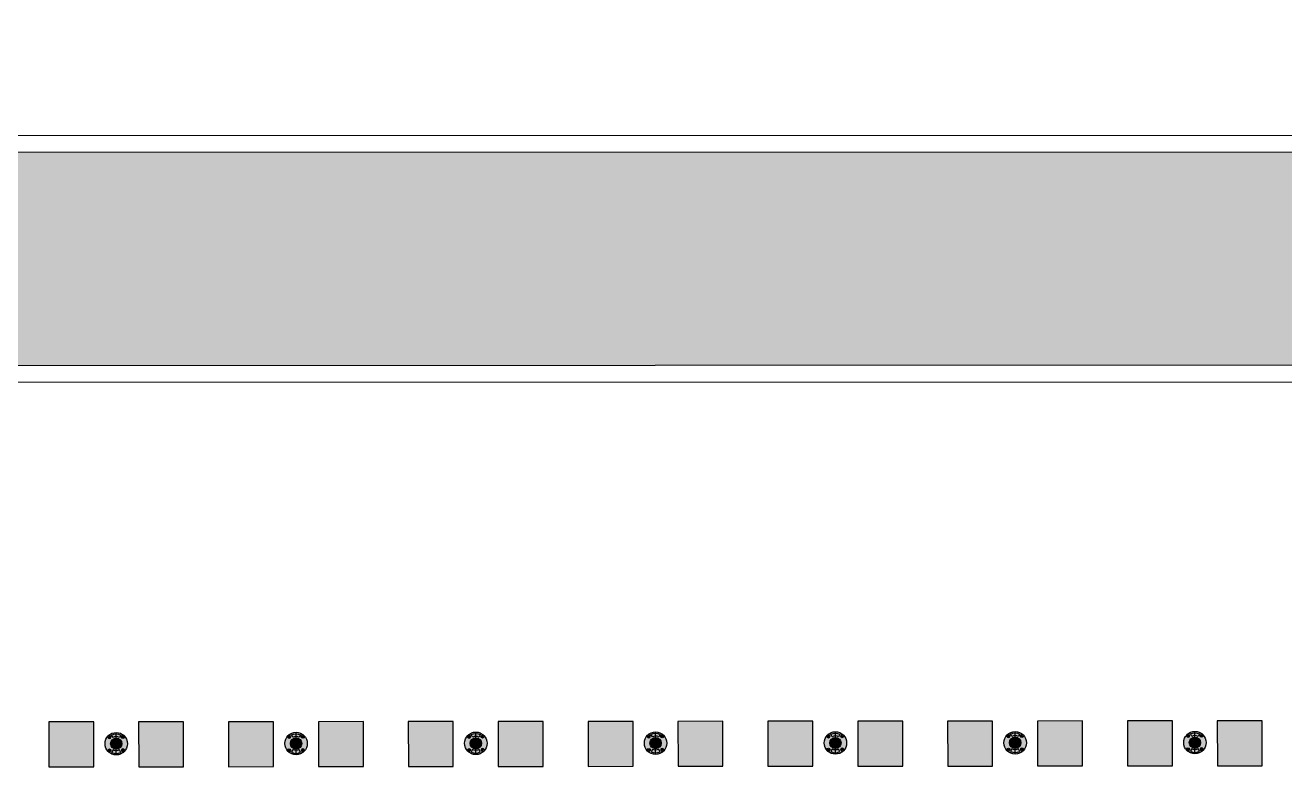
# Model space of a CAD drawing. Header units: metres. Extents: x 668617 to 675126, y 2286318 to 2293677.
# Drawn here: x 669342.16 to 669353.37, y 2287207.28 to 2287213.88 of the extents above; entities that cross this region are included whole.
import ezdxf

# ---------------------------------------------------------------- set-up
doc = ezdxf.new("R2010")
doc.units = ezdxf.units.M
doc.header["$MEASUREMENT"] = 0
for name, color, linetype in [('CU_VEGETACION', 54, 'Continuous'), ('DMTG-B-CuadrosVerdes', 94, 'Continuous'), ('DMTG-M-VIALETON', 92, 'Continuous'), ('DMTG-PB-BANQUETAS', 251, 'Continuous')]:
    doc.layers.add(name, color=color, linetype=linetype)

# ---------------------------------------------------------------- blocks, each defined once
blk = doc.blocks.new('*U119')
h = blk.add_hatch(color=256)
h.dxf.hatch_style = 1
h.paths.add_polyline_path([(44.824, 4.253), (45.224, 4.253), (45.224, 4.653), (44.824, 4.653)])
h = blk.add_hatch(color=256)
h.dxf.hatch_style = 1
h.paths.add_polyline_path([(44.824, 4.253), (45.224, 4.253), (45.224, 4.653), (44.824, 4.653)])
h = blk.add_hatch(color=256)
h.dxf.hatch_style = 1
h.paths.add_polyline_path([(45.624, 4.253), (46.024, 4.253), (46.024, 4.653), (45.624, 4.653)])
h = blk.add_hatch(color=256)
h.dxf.hatch_style = 1
h.paths.add_polyline_path([(45.624, 4.253), (46.024, 4.253), (46.024, 4.653), (45.624, 4.653)])
h = blk.add_hatch(color=256)
h.dxf.hatch_style = 1
h.paths.add_polyline_path([(46.424, 4.253), (46.824, 4.253), (46.824, 4.653), (46.424, 4.653)])
h = blk.add_hatch(color=256)
h.dxf.hatch_style = 1
h.paths.add_polyline_path([(46.424, 4.253), (46.824, 4.253), (46.824, 4.653), (46.424, 4.653)])
h = blk.add_hatch(color=256)
h.dxf.hatch_style = 1
h.paths.add_polyline_path([(47.224, 4.253), (47.624, 4.253), (47.624, 4.653), (47.224, 4.653)])
h = blk.add_hatch(color=256)
h.dxf.hatch_style = 1
h.paths.add_polyline_path([(47.224, 4.253), (47.624, 4.253), (47.624, 4.653), (47.224, 4.653)])
h = blk.add_hatch(color=256)
h.dxf.hatch_style = 1
h.paths.add_polyline_path([(48.024, 4.253), (48.424, 4.253), (48.424, 4.653), (48.024, 4.653)])
h = blk.add_hatch(color=256)
h.dxf.hatch_style = 1
h.paths.add_polyline_path([(48.024, 4.253), (48.424, 4.253), (48.424, 4.653), (48.024, 4.653)])
h = blk.add_hatch(color=256)
h.dxf.hatch_style = 1
h.paths.add_polyline_path([(48.824, 4.253), (49.224, 4.253), (49.224, 4.653), (48.824, 4.653)])
h = blk.add_hatch(color=256)
h.dxf.hatch_style = 1
h.paths.add_polyline_path([(48.824, 4.253), (49.224, 4.253), (49.224, 4.653), (48.824, 4.653)])
h = blk.add_hatch(color=256)
h.dxf.hatch_style = 1
h.paths.add_polyline_path([(49.624, 4.253), (50.024, 4.253), (50.024, 4.653), (49.624, 4.653)])
h = blk.add_hatch(color=256)
h.dxf.hatch_style = 1
h.paths.add_polyline_path([(49.624, 4.253), (50.024, 4.253), (50.024, 4.653), (49.624, 4.653)])
h = blk.add_hatch(color=256)
h.dxf.hatch_style = 1
h.paths.add_polyline_path([(50.424, 4.253), (50.824, 4.253), (50.824, 4.653), (50.424, 4.653)])
h = blk.add_hatch(color=256)
h.dxf.hatch_style = 1
h.paths.add_polyline_path([(50.424, 4.253), (50.824, 4.253), (50.824, 4.653), (50.424, 4.653)])
h = blk.add_hatch(color=256)
h.dxf.hatch_style = 1
h.paths.add_polyline_path([(51.224, 4.253), (51.624, 4.253), (51.624, 4.653), (51.224, 4.653)])
h = blk.add_hatch(color=256)
h.dxf.hatch_style = 1
h.paths.add_polyline_path([(51.224, 4.253), (51.624, 4.253), (51.624, 4.653), (51.224, 4.653)])
h = blk.add_hatch(color=256)
h.dxf.hatch_style = 1
h.paths.add_polyline_path([(52.024, 4.253), (52.424, 4.253), (52.424, 4.653), (52.024, 4.653)])
h = blk.add_hatch(color=256)
h.dxf.hatch_style = 1
h.paths.add_polyline_path([(52.024, 4.253), (52.424, 4.253), (52.424, 4.653), (52.024, 4.653)])
h = blk.add_hatch(color=256)
h.dxf.hatch_style = 1
h.paths.add_polyline_path([(52.824, 4.253), (53.224, 4.253), (53.224, 4.653), (52.824, 4.653)])
h = blk.add_hatch(color=256)
h.dxf.hatch_style = 1
h.paths.add_polyline_path([(52.824, 4.253), (53.224, 4.253), (53.224, 4.653), (52.824, 4.653)])
h = blk.add_hatch(color=256)
h.dxf.hatch_style = 1
h.paths.add_polyline_path([(53.624, 4.253), (54.024, 4.253), (54.024, 4.653), (53.624, 4.653)])
h = blk.add_hatch(color=256)
h.dxf.hatch_style = 1
h.paths.add_polyline_path([(53.624, 4.253), (54.024, 4.253), (54.024, 4.653), (53.624, 4.653)])
h = blk.add_hatch(color=256)
h.dxf.hatch_style = 1
h.paths.add_polyline_path([(54.424, 4.253), (54.824, 4.253), (54.824, 4.653), (54.424, 4.653)])
h = blk.add_hatch(color=256)
h.dxf.hatch_style = 1
h.paths.add_polyline_path([(54.424, 4.253), (54.824, 4.253), (54.824, 4.653), (54.424, 4.653)])
h = blk.add_hatch(color=256)
h.dxf.hatch_style = 1
h.paths.add_polyline_path([(55.224, 4.253), (55.624, 4.253), (55.624, 4.653), (55.224, 4.653)])
h = blk.add_hatch(color=256)
h.dxf.hatch_style = 1
h.paths.add_polyline_path([(55.224, 4.253), (55.624, 4.253), (55.624, 4.653), (55.224, 4.653)])
for points in [[(44.824, 4.253), (45.224, 4.253), (45.224, 4.653), (44.824, 4.653)], [(44.824, 4.253), (45.224, 4.253), (45.224, 4.653), (44.824, 4.653)], [(45.624, 4.253), (46.024, 4.253), (46.024, 4.653), (45.624, 4.653)], [(45.624, 4.253), (46.024, 4.253), (46.024, 4.653), (45.624, 4.653)], [(46.424, 4.253), (46.824, 4.253), (46.824, 4.653), (46.424, 4.653)], [(46.424, 4.253), (46.824, 4.253), (46.824, 4.653), (46.424, 4.653)], [(47.224, 4.253), (47.624, 4.253), (47.624, 4.653), (47.224, 4.653)], [(47.224, 4.253), (47.624, 4.253), (47.624, 4.653), (47.224, 4.653)], [(48.024, 4.253), (48.424, 4.253), (48.424, 4.653), (48.024, 4.653)], [(48.024, 4.253), (48.424, 4.253), (48.424, 4.653), (48.024, 4.653)], [(48.824, 4.253), (49.224, 4.253), (49.224, 4.653), (48.824, 4.653)], [(48.824, 4.253), (49.224, 4.253), (49.224, 4.653), (48.824, 4.653)], [(49.624, 4.253), (50.024, 4.253), (50.024, 4.653), (49.624, 4.653)], [(49.624, 4.253), (50.024, 4.253), (50.024, 4.653), (49.624, 4.653)], [(50.424, 4.253), (50.824, 4.253), (50.824, 4.653), (50.424, 4.653)], [(50.424, 4.253), (50.824, 4.253), (50.824, 4.653), (50.424, 4.653)], [(51.224, 4.253), (51.624, 4.253), (51.624, 4.653), (51.224, 4.653)], [(51.224, 4.253), (51.624, 4.253), (51.624, 4.653), (51.224, 4.653)], [(52.024, 4.253), (52.424, 4.253), (52.424, 4.653), (52.024, 4.653)], [(52.024, 4.253), (52.424, 4.253), (52.424, 4.653), (52.024, 4.653)], [(52.824, 4.253), (53.224, 4.253), (53.224, 4.653), (52.824, 4.653)], [(52.824, 4.253), (53.224, 4.253), (53.224, 4.653), (52.824, 4.653)], [(53.624, 4.253), (54.024, 4.253), (54.024, 4.653), (53.624, 4.653)], [(53.624, 4.253), (54.024, 4.253), (54.024, 4.653), (53.624, 4.653)], [(54.424, 4.253), (54.824, 4.253), (54.824, 4.653), (54.424, 4.653)], [(54.424, 4.253), (54.824, 4.253), (54.824, 4.653), (54.424, 4.653)], [(55.224, 4.253), (55.624, 4.253), (55.624, 4.653), (55.224, 4.653)], [(55.224, 4.253), (55.624, 4.253), (55.624, 4.653), (55.224, 4.653)]]:
    blk.add_lwpolyline(points, close=True)
blk = doc.blocks.new('*U88')
at = {"true_color": 0x58ba48}
h = blk.add_hatch(color=85, dxfattribs=at)
h.dxf.hatch_style = 1
h.paths.add_polyline_path([(58.208, 11.036, 1), (58.308, 11.036, 1)], flags=0)
h.paths.add_polyline_path([(58.207, 11.104), (58.196, 11.115, 0.062746), (58.179, 11.097), (58.189, 11.086, 0.413879), (58.207, 11.086, 0.414549)], flags=17)
h.paths.add_polyline_path([(58.204, 11.095, -1), (58.192, 11.095, -1)], flags=16)
h.paths.add_polyline_path([(58.208, 11.036, 1), (58.308, 11.036, 1)], flags=16)
h.paths.add_polyline_path([(58.319, 11.115), (58.308, 11.104, 0.413879), (58.308, 11.086, 0.414549), (58.326, 11.086), (58.337, 11.097, 0.062746)], flags=17)
h.paths.add_polyline_path([(58.323, 11.095, -1), (58.311, 11.095, -1)], flags=16)
h.paths.add_polyline_path([(58.337, 10.975), (58.326, 10.985, 0.413879), (58.308, 10.985, 0.414549), (58.308, 10.968), (58.319, 10.957, 0.062746)], flags=17)
h.paths.add_polyline_path([(58.311, 10.976, -1), (58.323, 10.976, -1)], flags=16)
h.paths.add_polyline_path([(58.207, 10.985, 0.414549), (58.189, 10.985), (58.179, 10.974, 0.062746), (58.196, 10.957), (58.207, 10.968, 0.413879)], flags=17)
h.paths.add_polyline_path([(58.192, 10.976, -1), (58.204, 10.976, -1)], flags=16)
h.paths.add_polyline_path([(58.337, 11.097), (58.326, 11.086, -0.414549), (58.308, 11.086, -0.413879), (58.308, 11.104), (58.319, 11.115, 0.342564), (58.196, 11.115), (58.207, 11.104, -0.414549), (58.207, 11.086, -0.413879), (58.189, 11.086), (58.179, 11.097, 0.166532), (58.158, 11.036, 0.166532), (58.179, 10.974), (58.189, 10.985, -0.414549), (58.207, 10.985, -0.413879), (58.207, 10.968), (58.196, 10.957, 0.342564), (58.319, 10.957), (58.308, 10.968, -0.414549), (58.308, 10.985, -0.413879), (58.326, 10.985), (58.337, 10.975, 0.166532), (58.358, 11.036, 0.166532)])
h.paths.add_polyline_path([(58.308, 11.036, -1), (58.208, 11.036, -1)], flags=0)
h.paths.add_polyline_path([(58.287, 11.091, 0.245947), (58.229, 11.091), (58.217, 11.113, -0.245947), (58.298, 11.113)], flags=16)
h.paths.add_polyline_path([(58.287, 10.98), (58.298, 10.958, -0.245947), (58.217, 10.958), (58.229, 10.98, 0.245947)], flags=16)
at = {"true_color": 0xc7c8ca}
h = blk.add_hatch(color=9, dxfattribs=at)
h.dxf.hatch_style = 1
h.paths.add_polyline_path([(58.298, 11.113, 0.245947), (58.217, 11.113), (58.229, 11.091, -0.245947), (58.287, 11.091)])
h.paths.add_polyline_path([(58.298, 10.958), (58.287, 10.98, -0.245947), (58.229, 10.98), (58.217, 10.958, 0.245947)])
at = {"true_color": 0x58ba48}
h = blk.add_hatch(color=85, dxfattribs=at)
h.dxf.hatch_style = 1
h.paths.add_polyline_path([(59.808, 11.037, 1), (59.908, 11.037, 1)], flags=0)
h.paths.add_polyline_path([(59.807, 11.105), (59.796, 11.116, 0.062746), (59.779, 11.098), (59.789, 11.087, 0.413879), (59.807, 11.087, 0.414549)], flags=17)
h.paths.add_polyline_path([(59.804, 11.096, -1), (59.792, 11.096, -1)], flags=16)
h.paths.add_polyline_path([(59.808, 11.037, 1), (59.908, 11.037, 1)], flags=16)
h.paths.add_polyline_path([(59.919, 11.116), (59.908, 11.105, 0.413879), (59.908, 11.088, 0.414549), (59.926, 11.088), (59.937, 11.098, 0.062746)], flags=17)
h.paths.add_polyline_path([(59.923, 11.096, -1), (59.911, 11.096, -1)], flags=16)
h.paths.add_polyline_path([(59.937, 10.976), (59.926, 10.986, 0.413879), (59.908, 10.986, 0.414549), (59.908, 10.969), (59.919, 10.958, 0.062746)], flags=17)
h.paths.add_polyline_path([(59.911, 10.978, -1), (59.923, 10.978, -1)], flags=16)
h.paths.add_polyline_path([(59.807, 10.986, 0.414549), (59.789, 10.986), (59.779, 10.976, 0.062746), (59.796, 10.958), (59.807, 10.969, 0.413879)], flags=17)
h.paths.add_polyline_path([(59.792, 10.977, -1), (59.804, 10.977, -1)], flags=16)
h.paths.add_polyline_path([(59.937, 11.098), (59.926, 11.088, -0.414549), (59.908, 11.088, -0.413879), (59.908, 11.105), (59.919, 11.116, 0.342564), (59.796, 11.116), (59.807, 11.105, -0.414549), (59.807, 11.087, -0.413879), (59.789, 11.087), (59.779, 11.098, 0.166532), (59.758, 11.037, 0.166532), (59.779, 10.976), (59.789, 10.986, -0.414549), (59.807, 10.986, -0.413879), (59.807, 10.969), (59.796, 10.958, 0.342564), (59.919, 10.958), (59.908, 10.969, -0.414549), (59.908, 10.986, -0.413879), (59.926, 10.986), (59.937, 10.976, 0.166532), (59.958, 11.037, 0.166532)])
h.paths.add_polyline_path([(59.908, 11.037, -1), (59.808, 11.037, -1)], flags=0)
h.paths.add_polyline_path([(59.887, 11.092, 0.245947), (59.829, 11.092), (59.817, 11.114, -0.245947), (59.898, 11.114)], flags=16)
h.paths.add_polyline_path([(59.887, 10.982), (59.898, 10.959, -0.245947), (59.817, 10.959), (59.829, 10.982, 0.245947)], flags=16)
at = {"true_color": 0xc7c8ca}
h = blk.add_hatch(color=9, dxfattribs=at)
h.dxf.hatch_style = 1
h.paths.add_polyline_path([(59.898, 11.114, 0.245947), (59.817, 11.114), (59.829, 11.092, -0.245947), (59.887, 11.092)])
h.paths.add_polyline_path([(59.898, 10.959), (59.887, 10.982, -0.245947), (59.829, 10.982), (59.817, 10.959, 0.245947)])
at = {"true_color": 0x58ba48}
h = blk.add_hatch(color=85, dxfattribs=at)
h.dxf.hatch_style = 1
h.paths.add_polyline_path([(61.408, 11.038, 1), (61.508, 11.038, 1)], flags=0)
h.paths.add_polyline_path([(61.407, 11.106), (61.396, 11.117, 0.062746), (61.379, 11.099), (61.389, 11.089, 0.413879), (61.407, 11.089, 0.414549)], flags=17)
h.paths.add_polyline_path([(61.404, 11.097, -1), (61.392, 11.097, -1)], flags=16)
h.paths.add_polyline_path([(61.408, 11.038, 1), (61.508, 11.038, 1)], flags=16)
h.paths.add_polyline_path([(61.519, 11.117), (61.508, 11.106, 0.413879), (61.508, 11.089, 0.414549), (61.526, 11.089), (61.537, 11.099, 0.062746)], flags=17)
h.paths.add_polyline_path([(61.523, 11.097, -1), (61.511, 11.097, -1)], flags=16)
h.paths.add_polyline_path([(61.537, 10.977), (61.526, 10.988, 0.413879), (61.508, 10.988, 0.414549), (61.508, 10.97), (61.519, 10.959, 0.062746)], flags=17)
h.paths.add_polyline_path([(61.511, 10.979, -1), (61.523, 10.979, -1)], flags=16)
h.paths.add_polyline_path([(61.407, 10.987, 0.414549), (61.389, 10.987), (61.379, 10.977, 0.062746), (61.396, 10.959), (61.407, 10.97, 0.413879)], flags=17)
h.paths.add_polyline_path([(61.392, 10.979, -1), (61.404, 10.979, -1)], flags=16)
h.paths.add_polyline_path([(61.537, 11.099), (61.526, 11.089, -0.414549), (61.508, 11.089, -0.413879), (61.508, 11.106), (61.519, 11.117, 0.342564), (61.396, 11.117), (61.407, 11.106, -0.414549), (61.407, 11.089, -0.413879), (61.389, 11.089), (61.379, 11.099, 0.166532), (61.358, 11.038, 0.166532), (61.379, 10.977), (61.389, 10.987, -0.414549), (61.407, 10.987, -0.413879), (61.407, 10.97), (61.396, 10.959, 0.342564), (61.519, 10.959), (61.508, 10.97, -0.414549), (61.508, 10.988, -0.413879), (61.526, 10.988), (61.537, 10.977, 0.166532), (61.558, 11.038, 0.166532)])
h.paths.add_polyline_path([(61.508, 11.038, -1), (61.408, 11.038, -1)], flags=0)
h.paths.add_polyline_path([(61.487, 11.093, 0.245947), (61.429, 11.093), (61.417, 11.116, -0.245947), (61.498, 11.116)], flags=16)
h.paths.add_polyline_path([(61.487, 10.983), (61.498, 10.961, -0.245947), (61.417, 10.96), (61.429, 10.983, 0.245947)], flags=16)
at = {"true_color": 0xc7c8ca}
h = blk.add_hatch(color=9, dxfattribs=at)
h.dxf.hatch_style = 1
h.paths.add_polyline_path([(61.498, 11.116, 0.245947), (61.417, 11.116), (61.429, 11.093, -0.245947), (61.487, 11.093)])
h.paths.add_polyline_path([(61.498, 10.961), (61.487, 10.983, -0.245947), (61.429, 10.983), (61.417, 10.96, 0.245947)])
at = {"true_color": 0x58ba48}
h = blk.add_hatch(color=85, dxfattribs=at)
h.dxf.hatch_style = 1
h.paths.add_polyline_path([(63.008, 11.039, 1), (63.108, 11.039, 1)], flags=0)
h.paths.add_polyline_path([(63.007, 11.107), (62.996, 11.118, 0.062746), (62.979, 11.1), (62.989, 11.09, 0.413879), (63.007, 11.09, 0.414549)], flags=17)
h.paths.add_polyline_path([(63.004, 11.098, -1), (62.992, 11.098, -1)], flags=16)
h.paths.add_polyline_path([(63.008, 11.039, 1), (63.108, 11.039, 1)], flags=16)
h.paths.add_polyline_path([(63.119, 11.118), (63.108, 11.107, 0.413879), (63.108, 11.09, 0.414549), (63.126, 11.09), (63.137, 11.101, 0.062746)], flags=17)
h.paths.add_polyline_path([(63.123, 11.099, -1), (63.111, 11.099, -1)], flags=16)
h.paths.add_polyline_path([(63.137, 10.978), (63.126, 10.989, 0.413879), (63.108, 10.989, 0.414549), (63.108, 10.971), (63.119, 10.96, 0.062746)], flags=17)
h.paths.add_polyline_path([(63.111, 10.98, -1), (63.123, 10.98, -1)], flags=16)
h.paths.add_polyline_path([(63.007, 10.989, 0.414549), (62.989, 10.989), (62.979, 10.978, 0.062746), (62.996, 10.96), (63.007, 10.971, 0.413879)], flags=17)
h.paths.add_polyline_path([(62.992, 10.98, -1), (63.004, 10.98, -1)], flags=16)
h.paths.add_polyline_path([(63.137, 11.101), (63.126, 11.09, -0.414549), (63.108, 11.09, -0.413879), (63.108, 11.107), (63.119, 11.118, 0.342564), (62.996, 11.118), (63.007, 11.107, -0.414549), (63.007, 11.09, -0.413879), (62.989, 11.09), (62.979, 11.1, 0.166532), (62.958, 11.039, 0.166532), (62.979, 10.978), (62.989, 10.989, -0.414549), (63.007, 10.989, -0.413879), (63.007, 10.971), (62.996, 10.96, 0.342564), (63.119, 10.96), (63.108, 10.971, -0.414549), (63.108, 10.989, -0.413879), (63.126, 10.989), (63.137, 10.978, 0.166532), (63.158, 11.039, 0.166532)])
h.paths.add_polyline_path([(63.108, 11.039, -1), (63.008, 11.039, -1)], flags=0)
h.paths.add_polyline_path([(63.087, 11.095, 0.245947), (63.029, 11.094), (63.017, 11.117, -0.245947), (63.098, 11.117)], flags=16)
h.paths.add_polyline_path([(63.087, 10.984), (63.098, 10.962, -0.245947), (63.017, 10.962), (63.029, 10.984, 0.245947)], flags=16)
at = {"true_color": 0xc7c8ca}
h = blk.add_hatch(color=9, dxfattribs=at)
h.dxf.hatch_style = 1
h.paths.add_polyline_path([(63.098, 11.117, 0.245947), (63.017, 11.117), (63.029, 11.094, -0.245947), (63.087, 11.095)])
h.paths.add_polyline_path([(63.098, 10.962), (63.087, 10.984, -0.245947), (63.029, 10.984), (63.017, 10.962, 0.245947)])
at = {"true_color": 0x58ba48}
h = blk.add_hatch(color=85, dxfattribs=at)
h.dxf.hatch_style = 1
h.paths.add_polyline_path([(64.608, 11.04, 1), (64.708, 11.04, 1)], flags=0)
h.paths.add_polyline_path([(64.607, 11.108), (64.596, 11.119, 0.062746), (64.579, 11.102), (64.589, 11.091, 0.413879), (64.607, 11.091, 0.414549)], flags=17)
h.paths.add_polyline_path([(64.604, 11.1, -1), (64.592, 11.1, -1)], flags=16)
h.paths.add_polyline_path([(64.608, 11.04, 1), (64.708, 11.04, 1)], flags=16)
h.paths.add_polyline_path([(64.719, 11.119), (64.708, 11.109, 0.413879), (64.708, 11.091, 0.414549), (64.726, 11.091), (64.737, 11.102, 0.062746)], flags=17)
h.paths.add_polyline_path([(64.723, 11.1, -1), (64.711, 11.1, -1)], flags=16)
h.paths.add_polyline_path([(64.737, 10.979), (64.726, 10.99, 0.413879), (64.708, 10.99, 0.414549), (64.708, 10.972), (64.719, 10.961, 0.062746)], flags=17)
h.paths.add_polyline_path([(64.711, 10.981, -1), (64.723, 10.981, -1)], flags=16)
h.paths.add_polyline_path([(64.607, 10.99, 0.414549), (64.589, 10.99), (64.579, 10.979, 0.062746), (64.596, 10.961), (64.607, 10.972, 0.413879)], flags=17)
h.paths.add_polyline_path([(64.592, 10.981, -1), (64.604, 10.981, -1)], flags=16)
h.paths.add_polyline_path([(64.737, 11.102), (64.726, 11.091, -0.414549), (64.708, 11.091, -0.413879), (64.708, 11.109), (64.719, 11.119, 0.342564), (64.596, 11.119), (64.607, 11.108, -0.414549), (64.607, 11.091, -0.413879), (64.589, 11.091), (64.579, 11.102, 0.166532), (64.558, 11.04, 0.166532), (64.579, 10.979), (64.589, 10.99, -0.414549), (64.607, 10.99, -0.413879), (64.607, 10.972), (64.596, 10.961, 0.342564), (64.719, 10.961), (64.708, 10.972, -0.414549), (64.708, 10.99, -0.413879), (64.726, 10.99), (64.737, 10.979, 0.166532), (64.758, 11.04, 0.166532)])
h.paths.add_polyline_path([(64.708, 11.04, -1), (64.608, 11.04, -1)], flags=0)
h.paths.add_polyline_path([(64.687, 11.096, 0.245947), (64.629, 11.096), (64.617, 11.118, -0.245947), (64.698, 11.118)], flags=16)
h.paths.add_polyline_path([(64.687, 10.985), (64.698, 10.963, -0.245947), (64.617, 10.963), (64.629, 10.985, 0.245947)], flags=16)
at = {"true_color": 0xc7c8ca}
h = blk.add_hatch(color=9, dxfattribs=at)
h.dxf.hatch_style = 1
h.paths.add_polyline_path([(64.698, 11.118, 0.245947), (64.617, 11.118), (64.629, 11.096, -0.245947), (64.687, 11.096)])
h.paths.add_polyline_path([(64.698, 10.963), (64.687, 10.985, -0.245947), (64.629, 10.985), (64.617, 10.963, 0.245947)])
at = {"true_color": 0x58ba48}
h = blk.add_hatch(color=85, dxfattribs=at)
h.dxf.hatch_style = 1
h.paths.add_polyline_path([(66.208, 11.041, 1), (66.308, 11.041, 1)], flags=0)
h.paths.add_polyline_path([(66.207, 11.11), (66.196, 11.12, 0.062746), (66.179, 11.103), (66.189, 11.092, 0.413879), (66.207, 11.092, 0.414549)], flags=17)
h.paths.add_polyline_path([(66.204, 11.101, -1), (66.192, 11.101, -1)], flags=16)
h.paths.add_polyline_path([(66.208, 11.041, 1), (66.308, 11.041, 1)], flags=16)
h.paths.add_polyline_path([(66.319, 11.12), (66.308, 11.11, 0.413879), (66.308, 11.092, 0.414549), (66.326, 11.092), (66.337, 11.103, 0.062746)], flags=17)
h.paths.add_polyline_path([(66.323, 11.101, -1), (66.311, 11.101, -1)], flags=16)
h.paths.add_polyline_path([(66.337, 10.98), (66.326, 10.991, 0.413879), (66.308, 10.991, 0.414549), (66.308, 10.973), (66.319, 10.962, 0.062746)], flags=17)
h.paths.add_polyline_path([(66.311, 10.982, -1), (66.323, 10.982, -1)], flags=16)
h.paths.add_polyline_path([(66.207, 10.991, 0.414549), (66.189, 10.991), (66.179, 10.98, 0.062746), (66.196, 10.962), (66.207, 10.973, 0.413879)], flags=17)
h.paths.add_polyline_path([(66.192, 10.982, -1), (66.204, 10.982, -1)], flags=16)
h.paths.add_polyline_path([(66.337, 11.103), (66.326, 11.092, -0.414549), (66.308, 11.092, -0.413879), (66.308, 11.11), (66.319, 11.12, 0.342564), (66.196, 11.12), (66.207, 11.11, -0.414549), (66.207, 11.092, -0.413879), (66.189, 11.092), (66.179, 11.103, 0.166532), (66.158, 11.041, 0.166532), (66.179, 10.98), (66.189, 10.991, -0.414549), (66.207, 10.991, -0.413879), (66.207, 10.973), (66.196, 10.962, 0.342564), (66.319, 10.962), (66.308, 10.973, -0.414549), (66.308, 10.991, -0.413879), (66.326, 10.991), (66.337, 10.98, 0.166532), (66.358, 11.041, 0.166532)])
h.paths.add_polyline_path([(66.308, 11.041, -1), (66.208, 11.041, -1)], flags=0)
h.paths.add_polyline_path([(66.287, 11.097, 0.245947), (66.229, 11.097), (66.217, 11.119, -0.245947), (66.298, 11.119)], flags=16)
h.paths.add_polyline_path([(66.287, 10.986), (66.298, 10.964, -0.245947), (66.217, 10.964), (66.229, 10.986, 0.245947)], flags=16)
at = {"true_color": 0xc7c8ca}
h = blk.add_hatch(color=9, dxfattribs=at)
h.dxf.hatch_style = 1
h.paths.add_polyline_path([(66.298, 11.119, 0.245947), (66.217, 11.119), (66.229, 11.097, -0.245947), (66.287, 11.097)])
h.paths.add_polyline_path([(66.298, 10.964), (66.287, 10.986, -0.245947), (66.229, 10.986), (66.217, 10.964, 0.245947)])
at = {"true_color": 0x58ba48}
h = blk.add_hatch(color=85, dxfattribs=at)
h.dxf.hatch_style = 1
h.paths.add_polyline_path([(67.808, 11.042, 1), (67.908, 11.043, 1)], flags=0)
h.paths.add_polyline_path([(67.807, 11.111), (67.796, 11.121, 0.062746), (67.779, 11.104), (67.789, 11.093, 0.413879), (67.807, 11.093, 0.414549)], flags=17)
h.paths.add_polyline_path([(67.804, 11.102, -1), (67.792, 11.102, -1)], flags=16)
h.paths.add_polyline_path([(67.808, 11.042, 1), (67.908, 11.043, 1)], flags=16)
h.paths.add_polyline_path([(67.919, 11.122), (67.908, 11.111, 0.413879), (67.908, 11.093, 0.414549), (67.926, 11.093), (67.937, 11.104, 0.062746)], flags=17)
h.paths.add_polyline_path([(67.923, 11.102, -1), (67.911, 11.102, -1)], flags=16)
h.paths.add_polyline_path([(67.937, 10.981), (67.926, 10.992, 0.413879), (67.908, 10.992, 0.414549), (67.908, 10.974), (67.919, 10.964, 0.062746)], flags=17)
h.paths.add_polyline_path([(67.911, 10.983, -1), (67.923, 10.983, -1)], flags=16)
h.paths.add_polyline_path([(67.807, 10.992, 0.414549), (67.789, 10.992), (67.779, 10.981, 0.062746), (67.796, 10.963), (67.807, 10.974, 0.413879)], flags=17)
h.paths.add_polyline_path([(67.792, 10.983, -1), (67.804, 10.983, -1)], flags=16)
h.paths.add_polyline_path([(67.937, 11.104), (67.926, 11.093, -0.414549), (67.908, 11.093, -0.413879), (67.908, 11.111), (67.919, 11.122, 0.342564), (67.796, 11.121), (67.807, 11.111, -0.414549), (67.807, 11.093, -0.413879), (67.789, 11.093), (67.779, 11.104, 0.166532), (67.758, 11.042, 0.166532), (67.779, 10.981), (67.789, 10.992, -0.414549), (67.807, 10.992, -0.413879), (67.807, 10.974), (67.796, 10.963, 0.342564), (67.919, 10.964), (67.908, 10.974, -0.414549), (67.908, 10.992, -0.413879), (67.926, 10.992), (67.937, 10.981, 0.166532), (67.958, 11.043, 0.166532)])
h.paths.add_polyline_path([(67.908, 11.043, -1), (67.808, 11.042, -1)], flags=0)
h.paths.add_polyline_path([(67.887, 11.098, 0.245947), (67.829, 11.098), (67.817, 11.12, -0.245947), (67.898, 11.12)], flags=16)
h.paths.add_polyline_path([(67.887, 10.987), (67.898, 10.965, -0.245947), (67.817, 10.965), (67.829, 10.987, 0.245947)], flags=16)
at = {"true_color": 0xc7c8ca}
h = blk.add_hatch(color=9, dxfattribs=at)
h.dxf.hatch_style = 1
h.paths.add_polyline_path([(67.898, 11.12, 0.245947), (67.817, 11.12), (67.829, 11.098, -0.245947), (67.887, 11.098)])
h.paths.add_polyline_path([(67.898, 10.965), (67.887, 10.987, -0.245947), (67.829, 10.987), (67.817, 10.965, 0.245947)])
at = {"true_color": 0x58ba48}
h = blk.add_hatch(color=85, dxfattribs=at)
h.dxf.hatch_style = 1
h.paths.add_polyline_path([(58.208, 11.036, 1), (58.308, 11.036, 1)])
h = blk.add_hatch(color=85, dxfattribs=at)
h.dxf.hatch_style = 1
h.paths.add_polyline_path([(59.808, 11.037, 1), (59.908, 11.037, 1)])
h = blk.add_hatch(color=85, dxfattribs=at)
h.dxf.hatch_style = 1
h.paths.add_polyline_path([(61.408, 11.038, 1), (61.508, 11.038, 1)])
h = blk.add_hatch(color=85, dxfattribs=at)
h.dxf.hatch_style = 1
h.paths.add_polyline_path([(63.008, 11.039, 1), (63.108, 11.039, 1)])
h = blk.add_hatch(color=85, dxfattribs=at)
h.dxf.hatch_style = 1
h.paths.add_polyline_path([(64.608, 11.04, 1), (64.708, 11.04, 1)])
h = blk.add_hatch(color=85, dxfattribs=at)
h.dxf.hatch_style = 1
h.paths.add_polyline_path([(66.208, 11.041, 1), (66.308, 11.041, 1)])
h = blk.add_hatch(color=85, dxfattribs=at)
h.dxf.hatch_style = 1
h.paths.add_polyline_path([(67.808, 11.042, 1), (67.908, 11.043, 1)])
at = {"color": 18, "true_color": 0x000000}
for points in [[(58.207, 11.104), (58.196, 11.115, 0.062746), (58.179, 11.097), (58.189, 11.086, 0.413879), (58.207, 11.086, 0.414549)], [(58.298, 11.113), (58.287, 11.091, 0.245947), (58.229, 11.091), (58.217, 11.113, -0.245947)], [(58.308, 11.104), (58.319, 11.115, -0.062746), (58.337, 11.097), (58.326, 11.086, -0.413879), (58.308, 11.086, -0.414549)], [(59.807, 11.105), (59.796, 11.116, 0.062746), (59.779, 11.098), (59.789, 11.087, 0.413879), (59.807, 11.087, 0.414549)], [(59.898, 11.114), (59.887, 11.092, 0.245947), (59.829, 11.092), (59.817, 11.114, -0.245947)], [(59.908, 11.105), (59.919, 11.116, -0.062746), (59.937, 11.098), (59.926, 11.088, -0.413879), (59.908, 11.088, -0.414549)], [(61.407, 11.106), (61.396, 11.117, 0.062746), (61.379, 11.099), (61.389, 11.089, 0.413879), (61.407, 11.089, 0.414549)], [(61.498, 11.116), (61.487, 11.093, 0.245947), (61.429, 11.093), (61.417, 11.116, -0.245947)], [(61.508, 11.106), (61.519, 11.117, -0.062746), (61.537, 11.099), (61.526, 11.089, -0.413879), (61.508, 11.089, -0.414549)], [(63.007, 11.107), (62.996, 11.118, 0.062746), (62.979, 11.1), (62.989, 11.09, 0.413879), (63.007, 11.09, 0.414549)], [(63.098, 11.117), (63.087, 11.095, 0.245947), (63.029, 11.094), (63.017, 11.117, -0.245947)], [(63.108, 11.107), (63.119, 11.118, -0.062746), (63.137, 11.101), (63.126, 11.09, -0.413879), (63.108, 11.09, -0.414549)], [(64.607, 11.108), (64.596, 11.119, 0.062746), (64.579, 11.102), (64.589, 11.091, 0.413879), (64.607, 11.091, 0.414549)], [(64.698, 11.118), (64.687, 11.096, 0.245947), (64.629, 11.096), (64.617, 11.118, -0.245947)], [(64.708, 11.109), (64.719, 11.119, -0.062746), (64.737, 11.102), (64.726, 11.091, -0.413879), (64.708, 11.091, -0.414549)], [(66.207, 11.11), (66.196, 11.12, 0.062746), (66.179, 11.103), (66.189, 11.092, 0.413879), (66.207, 11.092, 0.414549)], [(66.298, 11.119), (66.287, 11.097, 0.245947), (66.229, 11.097), (66.217, 11.119, -0.245947)], [(66.308, 11.11), (66.319, 11.12, -0.062746), (66.337, 11.103), (66.326, 11.092, -0.413879), (66.308, 11.092, -0.414549)], [(67.807, 11.111), (67.796, 11.121, 0.062746), (67.779, 11.104), (67.789, 11.093, 0.413879), (67.807, 11.093, 0.414549)], [(67.898, 11.12), (67.887, 11.098, 0.245947), (67.829, 11.098), (67.817, 11.12, -0.245947)], [(67.908, 11.111), (67.919, 11.122, -0.062746), (67.937, 11.104), (67.926, 11.093, -0.413879), (67.908, 11.093, -0.414549)], [(58.207, 10.968), (58.196, 10.957, -0.062746), (58.179, 10.974), (58.189, 10.985, -0.413879), (58.207, 10.985, -0.414549)], [(58.308, 10.968), (58.319, 10.957, 0.062746), (58.337, 10.975), (58.326, 10.985, 0.413879), (58.308, 10.985, 0.414549)], [(59.807, 10.969), (59.796, 10.958, -0.062746), (59.779, 10.976), (59.789, 10.986, -0.413879), (59.807, 10.986, -0.414549)], [(59.908, 10.969), (59.919, 10.958, 0.062746), (59.937, 10.976), (59.926, 10.986, 0.413879), (59.908, 10.986, 0.414549)], [(61.407, 10.97), (61.396, 10.959, -0.062746), (61.379, 10.977), (61.389, 10.987, -0.413879), (61.407, 10.987, -0.414549)], [(61.508, 10.97), (61.519, 10.959, 0.062746), (61.537, 10.977), (61.526, 10.988, 0.413879), (61.508, 10.988, 0.414549)], [(63.007, 10.971), (62.996, 10.96, -0.062746), (62.979, 10.978), (62.989, 10.989, -0.413879), (63.007, 10.989, -0.414549)], [(63.108, 10.971), (63.119, 10.96, 0.062746), (63.137, 10.978), (63.126, 10.989, 0.413879), (63.108, 10.989, 0.414549)], [(64.607, 10.972), (64.596, 10.961, -0.062746), (64.579, 10.979), (64.589, 10.99, -0.413879), (64.607, 10.99, -0.414549)], [(64.708, 10.972), (64.719, 10.961, 0.062746), (64.737, 10.979), (64.726, 10.99, 0.413879), (64.708, 10.99, 0.414549)], [(66.207, 10.973), (66.196, 10.962, -0.062746), (66.179, 10.98), (66.189, 10.991, -0.413879), (66.207, 10.991, -0.414549)], [(66.308, 10.973), (66.319, 10.962, 0.062746), (66.337, 10.98), (66.326, 10.991, 0.413879), (66.308, 10.991, 0.414549)], [(67.807, 10.974), (67.796, 10.963, -0.062746), (67.779, 10.981), (67.789, 10.992, -0.413879), (67.807, 10.992, -0.414549)], [(67.898, 10.965), (67.887, 10.987, -0.245947), (67.829, 10.987), (67.817, 10.965, 0.245947)], [(67.908, 10.974), (67.919, 10.964, 0.062746), (67.937, 10.981), (67.926, 10.992, 0.413879), (67.908, 10.992, 0.414549)], [(58.298, 10.958), (58.287, 10.98, -0.245947), (58.229, 10.98), (58.217, 10.958, 0.245947)], [(59.898, 10.959), (59.887, 10.982, -0.245947), (59.829, 10.982), (59.817, 10.959, 0.245947)], [(61.498, 10.961), (61.487, 10.983, -0.245947), (61.429, 10.983), (61.417, 10.96, 0.245947)], [(63.098, 10.962), (63.087, 10.984, -0.245947), (63.029, 10.984), (63.017, 10.962, 0.245947)], [(64.698, 10.963), (64.687, 10.985, -0.245947), (64.629, 10.985), (64.617, 10.963, 0.245947)], [(66.298, 10.964), (66.287, 10.986, -0.245947), (66.229, 10.986), (66.217, 10.964, 0.245947)]]:
    blk.add_lwpolyline(points, format="xyb", close=True, dxfattribs=at)
for points in [[(58.258, 10.936), (58.258, 11.136)], [(59.858, 10.937), (59.858, 11.137)], [(61.458, 10.938), (61.458, 11.138)], [(63.058, 10.939), (63.058, 11.139)], [(64.658, 10.94), (64.658, 11.14)], [(66.258, 10.941), (66.258, 11.141)], [(67.858, 10.942), (67.858, 11.142)]]:
    blk.add_lwpolyline(points)
for centre, radius in [((58.258, 11.036), 0.1), ((58.198, 11.095), 0.00613), ((58.317, 11.095), 0.00613), ((59.858, 11.037), 0.1), ((59.798, 11.096), 0.00613), ((59.917, 11.096), 0.00613), ((61.458, 11.038), 0.1), ((61.398, 11.097), 0.00613), ((61.517, 11.097), 0.00613), ((63.058, 11.039), 0.1), ((62.998, 11.098), 0.00613), ((63.117, 11.099), 0.00613), ((64.658, 11.04), 0.1), ((64.598, 11.1), 0.00613), ((64.717, 11.1), 0.00613), ((66.258, 11.041), 0.1), ((66.198, 11.101), 0.00613), ((66.317, 11.101), 0.00613), ((67.858, 11.042), 0.1), ((67.798, 11.102), 0.00613), ((67.917, 11.102), 0.00613), ((58.258, 11.036), 0.05), ((59.858, 11.037), 0.05), ((61.458, 11.038), 0.05), ((63.058, 11.039), 0.05), ((64.598, 10.981), 0.00613), ((64.658, 11.04), 0.05), ((64.717, 10.981), 0.00613), ((66.198, 10.982), 0.00613), ((66.258, 11.041), 0.05), ((66.317, 10.982), 0.00613), ((67.798, 10.983), 0.00613), ((67.858, 11.042), 0.05), ((67.917, 10.983), 0.00613), ((58.198, 10.976), 0.00613), ((58.317, 10.976), 0.00613), ((59.798, 10.977), 0.00613), ((59.917, 10.978), 0.00613), ((61.398, 10.979), 0.00613), ((61.517, 10.979), 0.00613), ((62.998, 10.98), 0.00613), ((63.117, 10.98), 0.00613)]:
    blk.add_circle(centre, radius, dxfattribs=at)

msp = doc.modelspace()

# ---------------------------------------------------------------- hatches: boundary and pattern name
at = {"layer": 'CU_VEGETACION'}
h = msp.add_hatch(dxfattribs=at)
h.set_pattern_fill('GRASS', color=256, scale=0.25, angle=1.056706)
h.set_pattern_definition([(92.53632, (668987.63236, 2287172.38601), (-0.18442637, 0.16878067), [0.046875, -0.30667839]), (47.53632, (668987.63236, 2287172.386), (-0.18442637, 0.16878067), [0.046875, -0.203125]), (137.53632, (668987.63236, 2287172.386), (-0.16878067, -0.18442637), [0.046875, -0.203125])])
edge = h.paths.add_edge_path()
edge.add_arc((669034.37137, 2287211.70166), 0.95164, 94.767135, 269.699271, ccw=False)
edge.add_line((669034.29228, 2287212.65001), (669241.61273, 2287212.71906))
edge.add_line((669241.61273, 2287212.71906), (669365.5774, 2287212.76035))
edge.add_line((669365.5774, 2287212.76035), (669388.52584, 2287213.72772))
edge.add_line((669388.52584, 2287213.72772), (669388.51451, 2287212.83267))
edge.add_line((669388.51451, 2287212.83267), (669381.8469, 2287212.25465))
edge.add_line((669381.8469, 2287212.25465), (669365.30851, 2287210.86026))
edge.add_line((669365.30851, 2287210.86026), (669034.36637, 2287210.75003))

# ---------------------------------------------------------------- linework, layer by layer
at = {"layer": 'DMTG-PB-BANQUETAS', "flags": 128}
for points in [[(669034.36602, 2287210.60003, -0.95971921), (669034.28624, 2287212.80001), (669241.61268, 2287212.86906), (669365.57422, 2287212.91035), (669388.67783, 2287213.88426), (669388.66278, 2287212.69481), (669381.85959, 2287212.10519), (669365.31485, 2287210.71027)], [(669034.36637, 2287210.75003, -0.95672443), (669034.29228, 2287212.65001), (669241.61273, 2287212.71906), (669365.5774, 2287212.76035), (669388.52584, 2287213.72772), (669388.51451, 2287212.83267), (669381.8469, 2287212.25465), (669365.30851, 2287210.86026)]]:
    msp.add_lwpolyline(points, format="xyb", close=True, dxfattribs=at)

# ---------------------------------------------------------------- block references
at = {"layer": 'DMTG-B-CuadrosVerdes', "rotation": 0.05205295219565874}
msp.add_blockref('*U119', (669297.55077, 2287202.98768), dxfattribs=at)
at = {"layer": 'DMTG-M-VIALETON', "rotation": 0.0191655451132997}
msp.add_blockref('*U88', (669284.71709, 2287196.43235), dxfattribs=at)

doc.saveas('drawing.dxf')
